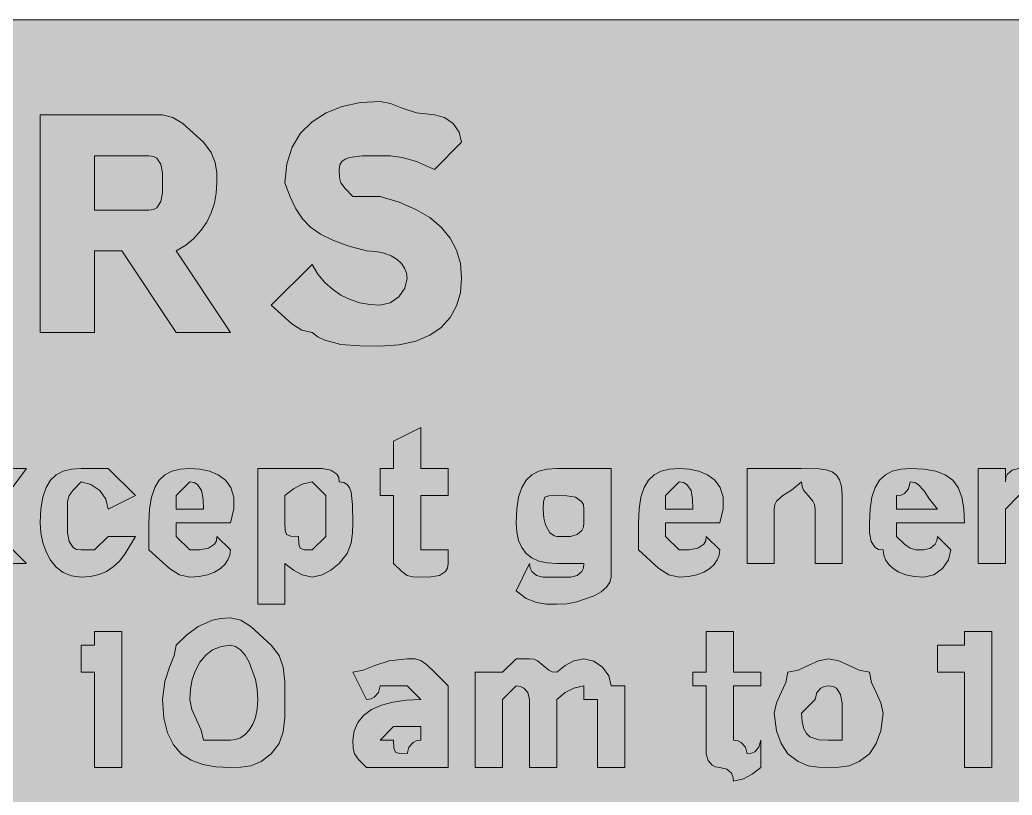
# Model space of a CAD drawing. Header units: metres. Extents: x 9 to 558, y 12 to 259.
# Drawn here: x 366.2 to 453.8, y 190.8 to 259.2 of the extents above; entities that cross this region are included whole.
import ezdxf

# ---------------------------------------------------------------- set-up
doc = ezdxf.new("R2010")
doc.units = ezdxf.units.M
for name, color, linetype, true_color in [('FILL_BLACK_000000', 7, 'Continuous', 0x000000), ('FILL_YELLOW_FFFF00', 7, 'Continuous', 0xffff00), ('STROKE_BLACK_000000', 7, 'Continuous', 0x000000)]:
    doc.layers.add(name, color=color, linetype=linetype, true_color=true_color)

msp = doc.modelspace()

# ---------------------------------------------------------------- hatches: boundary and pattern name
at = {"layer": 'FILL_BLACK_000000', "true_color": 0x000000}
h = msp.add_hatch(color=7, dxfattribs=at)
h.dxf.hatch_style = 1
h.paths.add_polyline_path([(394.43, 245.29), (394.56, 244.8), (394.92, 244.31), (395.61, 243.6), (398.01, 243.6), (399.7, 243.09), (401.16, 242.47), (402.4, 241.74), (403.41, 240.9), (404.2, 239.94), (404.76, 238.87), (405.1, 237.69), (405.21, 236.4), (405.1, 235.11), (404.76, 233.94), (404.2, 232.92), (403.41, 232.05), (402.4, 231.35), (401.16, 230.83), (399.7, 230.51), (398.01, 230.4), (396.23, 230.42), (394.56, 230.55), (393.12, 230.91), (392.51, 231.2), (392.01, 231.6), (391.11, 231.81), (390.21, 232.35), (388.41, 234), (392.01, 237.6), (392.51, 236.76), (393.12, 236.02), (393.8, 235.41), (394.56, 234.9), (395.37, 234.51), (396.23, 234.22), (397.11, 234.06), (398.01, 234), (398.89, 234.21), (399.66, 234.75), (400.2, 235.52), (400.41, 236.4), (400.35, 236.85), (400.18, 237.28), (399.9, 237.69), (399.51, 238.05), (399, 238.36), (398.38, 238.59), (397.65, 238.75), (396.81, 238.8), (395.17, 239.25), (393.83, 239.74), (392.74, 240.28), (391.86, 240.9), (391.15, 241.64), (390.57, 242.51), (390.07, 243.56), (389.61, 244.8), (389.77, 246.49), (390.25, 247.95), (391, 249.19), (392.01, 250.2), (393.24, 250.99), (394.67, 251.55), (396.27, 251.89), (398.01, 252), (398.93, 251.81), (399.96, 251.4), (401.22, 250.99), (402.81, 250.8), (403.69, 250.59), (404.46, 250.05), (405, 249.28), (405.21, 248.4), (402.81, 246), (401.22, 246.69), (399.96, 247.05), (398.93, 247.18), (398.01, 247.2), (396.43, 247.18), (395.31, 247.05), (394.92, 246.91), (394.63, 246.69), (394.47, 246.4), (394.41, 246), (394.43, 245.29)])
h = msp.add_hatch(color=7, dxfattribs=at)
h.dxf.hatch_style = 1
h.paths.add_polyline_path([(368.01, 231.6), (368.01, 250.8), (378.81, 250.8), (379.71, 250.59), (380.61, 250.05), (382.41, 248.4), (383.1, 247.5), (383.46, 246.6), (383.59, 245.7), (383.61, 244.8), (383.55, 243.9), (383.38, 243.02), (383.1, 242.16), (382.71, 241.35), (382.2, 240.59), (381.58, 239.91), (380.85, 239.3), (380.01, 238.8), (384.81, 231.6), (380.01, 231.6), (375.21, 238.8), (372.81, 238.8), (372.81, 231.6), (368.01, 231.6)])
h.paths.add_polyline_path([(378.01, 242.45), (378.3, 242.61), (378.66, 243.15), (378.79, 243.92), (378.81, 244.8), (378.79, 245.68), (378.66, 246.45), (378.3, 246.99), (378.01, 247.15), (377.61, 247.2), (372.81, 247.2), (372.81, 242.4), (377.61, 242.4), (378.01, 242.45)], flags=16)
h = msp.add_hatch(color=7, dxfattribs=at)
h.dxf.hatch_style = 1
h.paths.add_polyline_path([(404.01, 219.6), (404.01, 217.2), (401.61, 217.2), (401.61, 213.6), (401.61, 212.4), (402.81, 212.4), (404.01, 212.4), (404.01, 211.2), (403.96, 210.8), (403.8, 210.51), (403.26, 210.15), (402.49, 210.02), (401.61, 210), (400.9, 210.02), (400.41, 210.15), (399.92, 210.51), (399.21, 211.2), (399.21, 212.4), (399.21, 217.2), (398.01, 217.2), (398.01, 219.6), (399.21, 219.6), (399.21, 222), (401.61, 223.2), (401.61, 219.6), (404.01, 219.6)])
h = msp.add_hatch(color=7, dxfattribs=at)
h.dxf.hatch_style = 1
h.paths.add_polyline_path([(366.81, 219.6), (363.21, 214.8), (366.81, 211.2), (363.21, 211.2), (362.01, 213.6), (360.81, 211.2), (358.41, 211.2), (360.81, 214.8), (358.41, 219.6), (360.81, 219.6), (362.01, 217.2), (363.21, 219.6), (366.81, 219.6)])
h = msp.add_hatch(color=7, dxfattribs=at)
h.dxf.hatch_style = 1
h.paths.add_polyline_path([(374.01, 219.6), (376.41, 217.2), (374.01, 216), (373.8, 216.88), (373.26, 217.65), (372.49, 218.19), (371.61, 218.4), (370.92, 217.69), (370.56, 217.2), (370.43, 216.71), (370.41, 216), (370.41, 214.8), (370.43, 213.92), (370.56, 213.15), (370.92, 212.61), (371.21, 212.45), (371.61, 212.4), (372.81, 212.4), (374.01, 213.6), (376.41, 213.6), (375.49, 212.02), (375, 211.41), (374.46, 210.9), (373.87, 210.51), (373.2, 210.22), (372.46, 210.06), (371.61, 210), (370.77, 210.11), (370.03, 210.41), (369.42, 210.89), (368.91, 211.5), (368.52, 212.23), (368.23, 213.04), (368.07, 213.9), (368.01, 214.8), (368.07, 216.04), (368.23, 217.07), (368.52, 217.9), (368.91, 218.55), (369.42, 219.03), (370.03, 219.36), (370.77, 219.54), (371.61, 219.6), (374.01, 219.6)])
h = msp.add_hatch(color=7, dxfattribs=at)
h.dxf.hatch_style = 1
h.paths.add_polyline_path([(380.01, 213.6), (381.21, 212.4), (382.09, 212.42), (382.86, 212.55), (383.4, 212.91), (383.56, 213.2), (383.61, 213.6), (384.81, 212.4), (384.75, 211.95), (384.58, 211.52), (384.3, 211.11), (383.91, 210.75), (383.4, 210.44), (382.78, 210.21), (382.05, 210.05), (381.21, 210), (380.31, 210.21), (379.41, 210.75), (377.61, 212.4), (377.61, 214.8), (377.67, 216.04), (377.83, 217.07), (378.12, 217.9), (378.51, 218.55), (379.02, 219.03), (379.63, 219.36), (380.37, 219.54), (381.21, 219.6), (382.1, 219.54), (382.95, 219.36), (383.72, 219.03), (384.36, 218.55), (384.83, 217.9), (385.09, 217.07), (385.1, 216.04), (384.81, 214.8), (380.01, 214.8), (380.01, 213.6)])
h.paths.add_polyline_path([(382.39, 216.88), (382.26, 217.65), (381.9, 218.19), (381.61, 218.35), (381.21, 218.4), (380.01, 217.2), (380.01, 216), (382.41, 216), (382.39, 216.88)], flags=16)
h = msp.add_hatch(color=7, dxfattribs=at)
h.dxf.hatch_style = 1
h.paths.add_polyline_path([(395.46, 213), (395.1, 212.1), (394.41, 211.2), (393.66, 210.6), (392.89, 210.19), (392.01, 210), (391.13, 210.19), (390.36, 210.6), (389.61, 211.2), (389.61, 207.6), (387.21, 207.6), (387.21, 219.6), (389.61, 219.6), (392.01, 219.6), (392.89, 219.58), (393.66, 219.45), (394.2, 219.09), (394.36, 218.8), (394.41, 218.4), (394.81, 218.34), (395.1, 218.17), (395.32, 217.89), (395.46, 217.5), (395.59, 216.37), (395.61, 214.8), (395.59, 213.9), (395.46, 213)])
h.paths.add_polyline_path([(393.21, 214.8), (393.21, 216), (393.21, 217.2), (392.01, 218.4), (391.13, 218.21), (390.36, 217.8), (389.61, 217.2), (389.61, 214.8), (389.63, 214.11), (389.76, 213.75), (390.12, 213.62), (390.81, 213.6), (390.83, 212.91), (390.96, 212.55), (391.32, 212.42), (392.01, 212.4), (393.21, 213.6), (393.21, 214.8)], flags=16)
h = msp.add_hatch(color=7, dxfattribs=at)
h.dxf.hatch_style = 1
h.paths.add_polyline_path([(418, 209.12), (417.52, 208.71), (416.91, 208.35), (415.37, 207.81), (414.51, 207.65), (413.61, 207.6), (412.71, 207.62), (411.81, 207.75), (410.91, 208.11), (410.01, 208.8), (411.21, 211.2), (411.26, 210.8), (411.4, 210.51), (411.81, 210.15), (412.41, 210), (414.81, 210), (415.41, 210.15), (415.82, 210.51), (415.96, 210.8), (416.01, 211.2), (414.81, 211.2), (413.61, 211.2), (412.77, 211.26), (412.03, 211.42), (411.42, 211.71), (410.91, 212.1), (410.52, 212.61), (410.23, 213.22), (410.07, 213.96), (410.01, 214.8), (410.07, 216.04), (410.23, 217.07), (410.52, 217.9), (410.91, 218.55), (411.42, 219.03), (412.03, 219.36), (412.77, 219.54), (413.61, 219.6), (416.01, 219.6), (418.41, 219.6), (418.41, 210), (418.3, 209.55), (418, 209.12)])
h.paths.add_polyline_path([(415.8, 216.69), (415.26, 217.05), (414.49, 217.18), (413.61, 217.2), (412.92, 217.18), (412.56, 217.05), (412.43, 216.69), (412.41, 216), (412.46, 215.21), (412.6, 214.61), (413.01, 213.9), (413.42, 213.64), (413.61, 213.6), (414.81, 213.6), (415.41, 213.75), (415.82, 214.11), (415.96, 214.4), (416.01, 214.8), (416.01, 216), (415.96, 216.4), (415.8, 216.69)], flags=16)
h = msp.add_hatch(color=7, dxfattribs=at)
h.dxf.hatch_style = 1
h.paths.add_polyline_path([(423.21, 213.6), (424.41, 212.4), (425.29, 212.42), (426.06, 212.55), (426.6, 212.91), (426.76, 213.2), (426.81, 213.6), (428.01, 212.4), (427.95, 211.95), (427.78, 211.52), (427.5, 211.11), (427.11, 210.75), (426.6, 210.44), (425.98, 210.21), (425.25, 210.05), (424.41, 210), (423.51, 210.21), (422.61, 210.75), (420.81, 212.4), (420.81, 214.8), (420.87, 216.04), (421.03, 217.07), (421.32, 217.9), (421.71, 218.55), (422.22, 219.03), (422.83, 219.36), (423.57, 219.54), (424.41, 219.6), (425.3, 219.54), (426.15, 219.36), (426.92, 219.03), (427.56, 218.55), (428.03, 217.9), (428.29, 217.07), (428.3, 216.04), (428.01, 214.8), (423.21, 214.8), (423.21, 213.6)])
h.paths.add_polyline_path([(425.61, 216), (425.59, 216.88), (425.46, 217.65), (425.1, 218.19), (424.81, 218.35), (424.41, 218.4), (423.21, 217.2), (423.21, 216), (425.61, 216)], flags=16)
h = msp.add_hatch(color=7, dxfattribs=at)
h.dxf.hatch_style = 1
h.paths.add_polyline_path([(436.41, 211.2), (436.41, 216), (436.36, 216.4), (436.22, 216.71), (435.81, 217.2), (435.4, 217.69), (435.26, 218), (435.21, 218.4), (434.33, 217.69), (433.56, 217.2), (433.02, 216.71), (432.86, 216.4), (432.81, 216), (432.81, 211.2), (430.41, 211.2), (430.41, 219.6), (432.81, 219.6), (434.01, 219.6), (435.21, 219.6), (436.78, 219.56), (437.4, 219.47), (437.91, 219.3), (438.3, 219.01), (438.58, 218.59), (438.75, 217.99), (438.81, 217.2), (438.81, 211.2), (436.41, 211.2)])
h = msp.add_hatch(color=7, dxfattribs=at)
h.dxf.hatch_style = 1
h.paths.add_polyline_path([(443.61, 213.6), (444.32, 212.91), (444.81, 212.55), (445.3, 212.42), (446.01, 212.4), (446.61, 212.55), (447.02, 212.91), (447.16, 213.2), (447.21, 213.6), (448.41, 212.4), (448.2, 211.52), (447.66, 210.75), (446.89, 210.21), (446.01, 210), (445.17, 210.05), (444.43, 210.21), (443.82, 210.44), (443.31, 210.75), (442.92, 211.11), (442.63, 211.52), (442.47, 211.95), (442.41, 212.4), (442.01, 212.45), (441.72, 212.61), (441.36, 213.15), (441.23, 213.92), (441.21, 214.8), (441.27, 216.04), (441.43, 217.07), (441.72, 217.9), (442.11, 218.55), (442.62, 219.03), (443.23, 219.36), (443.97, 219.54), (444.81, 219.6), (446.05, 219.54), (447.08, 219.36), (447.91, 219.03), (448.56, 218.55), (449.04, 217.9), (449.37, 217.07), (449.55, 216.04), (449.61, 214.8), (443.61, 214.8), (443.61, 213.6)])
h.paths.add_polyline_path([(446.5, 216.88), (446.01, 217.65), (445.52, 218.19), (445.21, 218.35), (444.81, 218.4), (444.66, 217.8), (444.3, 217.39), (444.01, 217.25), (443.61, 217.2), (443.61, 216), (447.21, 216), (446.5, 216.88)], flags=16)
h = msp.add_hatch(color=7, dxfattribs=at)
h.dxf.hatch_style = 1
h.paths.add_polyline_path([(450.81, 219.6), (453.21, 219.6), (453.21, 218.4), (453.26, 218.8), (453.4, 219.09), (453.81, 219.45), (454.41, 219.6), (456.81, 219.6), (456.81, 217.2), (454.41, 217.2), (453.21, 216), (453.21, 211.2), (450.81, 211.2), (450.81, 219.6)])
h = msp.add_hatch(color=7, dxfattribs=at)
h.dxf.hatch_style = 1
h.paths.add_polyline_path([(389.46, 196.35), (389.1, 195.32), (388.41, 194.4), (387.51, 193.71), (386.61, 193.35), (385.71, 193.22), (384.81, 193.2), (383.52, 193.26), (382.35, 193.46), (381.33, 193.83), (380.46, 194.4), (379.76, 195.19), (379.24, 196.24), (378.92, 197.56), (378.81, 199.2), (379, 200.79), (379.41, 202.05), (379.82, 203.08), (380.01, 204), (380.93, 204.88), (381.96, 205.65), (383.22, 206.19), (383.96, 206.35), (384.81, 206.4), (385.71, 206.19), (386.61, 205.65), (388.41, 204), (389.1, 203.08), (389.46, 202.05), (389.59, 200.79), (389.61, 199.2), (389.59, 197.61), (389.46, 196.35)])
h.paths.add_polyline_path([(387, 200.96), (386.46, 202.5), (386.1, 203.11), (385.69, 203.59), (385.26, 203.89), (384.81, 204), (383.97, 203.89), (383.23, 203.59), (382.62, 203.11), (382.11, 202.5), (381.72, 201.77), (381.43, 200.96), (381.27, 200.1), (381.21, 199.2), (381.4, 198.3), (381.81, 197.4), (382.22, 196.5), (382.41, 195.6), (384.81, 195.6), (385.26, 195.66), (385.69, 195.82), (386.1, 196.11), (386.46, 196.5), (386.77, 197.01), (387, 197.62), (387.16, 198.36), (387.21, 199.2), (387.16, 200.1), (387, 200.96)], flags=16)
h = msp.add_hatch(color=7, dxfattribs=at)
h.dxf.hatch_style = 1
h.paths.add_polyline_path([(375.21, 193.2), (372.81, 193.2), (372.81, 201.6), (371.61, 201.6), (371.61, 204), (372.81, 204), (372.81, 205.2), (375.21, 205.2), (375.21, 193.2)])
h = msp.add_hatch(color=7, dxfattribs=at)
h.dxf.hatch_style = 1
h.paths.add_polyline_path([(431.61, 201.6), (431.61, 200.4), (429.21, 200.4), (429.21, 195.6), (429.61, 195.55), (429.9, 195.41), (430.26, 195), (430.41, 194.4), (430.81, 194.45), (431.1, 194.59), (431.46, 195), (431.61, 195.6), (431.61, 193.2), (430.86, 192.6), (430.09, 192.19), (429.21, 192), (429.16, 192.4), (429.02, 192.69), (428.61, 193.05), (428.01, 193.2), (427.61, 193.25), (427.32, 193.39), (426.96, 193.8), (426.81, 194.4), (426.81, 200.4), (425.61, 200.4), (425.61, 201.6), (426.81, 201.6), (426.81, 205.2), (429.21, 205.2), (429.21, 201.6), (431.61, 201.6)])
h = msp.add_hatch(color=7, dxfattribs=at)
h.dxf.hatch_style = 1
h.paths.add_polyline_path([(452.01, 193.2), (449.61, 193.2), (449.61, 201.6), (447.21, 201.6), (447.21, 204), (448.41, 204), (449.61, 204), (449.61, 205.2), (452.01, 205.2), (452.01, 193.2)])
h = msp.add_hatch(color=7, dxfattribs=at)
h.dxf.hatch_style = 1
h.paths.add_polyline_path([(398.01, 200.4), (397.86, 199.8), (397.5, 199.39), (397.21, 199.25), (396.81, 199.2), (395.61, 201.6), (396.53, 201.79), (397.56, 202.2), (398.82, 202.61), (400.41, 202.8), (401.12, 202.78), (401.61, 202.65), (402.1, 202.29), (402.81, 201.6), (404.01, 200.4), (404.01, 195.6), (404.01, 194.4), (404.01, 193.2), (401.61, 193.2), (399.21, 193.2), (396.81, 193.2), (396.12, 193.91), (395.76, 194.4), (395.63, 194.89), (395.61, 195.6), (395.72, 196.44), (396.04, 197.17), (396.56, 197.79), (397.26, 198.3), (398.13, 198.69), (399.15, 198.97), (400.32, 199.14), (401.61, 199.2), (400.41, 200.4), (398.01, 200.4)])
h.paths.add_polyline_path([(399.23, 194.91), (399.36, 194.55), (399.72, 194.42), (400.41, 194.4), (400.56, 195), (400.92, 195.41), (401.21, 195.55), (401.61, 195.6), (401.61, 196.8), (399.21, 196.8), (398.01, 195.6), (399.21, 195.6), (399.23, 194.91)], flags=16)
h = msp.add_hatch(color=7, dxfattribs=at)
h.dxf.hatch_style = 1
h.paths.add_polyline_path([(415.13, 200.21), (414.36, 199.8), (413.61, 199.2), (413.61, 193.2), (411.21, 193.2), (411.21, 199.2), (411.06, 199.8), (410.7, 200.21), (410.41, 200.35), (410.01, 200.4), (408.81, 199.2), (408.81, 193.2), (406.41, 193.2), (406.41, 201.6), (408.81, 201.6), (410.01, 202.8), (411.21, 202.8), (411.61, 202.75), (411.92, 202.61), (412.41, 202.2), (412.9, 201.79), (413.21, 201.65), (413.61, 201.6), (414.36, 202.2), (415.13, 202.61), (416.01, 202.8), (416.89, 202.59), (417.66, 202.05), (418.2, 201.28), (418.41, 200.4), (419.61, 200.4), (419.61, 199.2), (419.61, 193.2), (417.21, 193.2), (417.21, 199.2), (416.01, 199.2), (416.01, 200.4), (415.13, 200.21)])
h = msp.add_hatch(color=7, dxfattribs=at)
h.dxf.hatch_style = 1
h.paths.add_polyline_path([(441.81, 195.3), (441.21, 194.4), (440.31, 193.71), (439.41, 193.35), (438.51, 193.22), (437.61, 193.2), (436.71, 193.22), (435.81, 193.35), (434.91, 193.71), (434.01, 194.4), (433.41, 195.3), (433, 196.42), (432.81, 198), (433, 198.9), (433.41, 199.8), (433.82, 200.7), (434.01, 201.6), (434.91, 201.79), (435.81, 202.2), (436.71, 202.61), (437.61, 202.8), (438.51, 202.61), (439.41, 202.2), (440.31, 201.79), (441.21, 201.6), (441.4, 200.7), (441.81, 199.8), (442.22, 198.9), (442.41, 198), (442.22, 196.42), (441.81, 195.3)])
h.paths.add_polyline_path([(438.66, 199.65), (438.3, 200.19), (438.01, 200.35), (437.61, 200.4), (437.21, 200.35), (436.92, 200.21), (436.56, 199.8), (436.41, 199.2), (435.21, 198), (435.26, 197.21), (435.42, 196.61), (435.65, 196.19), (435.96, 195.9), (436.73, 195.64), (437.61, 195.6), (438.81, 195.6), (438.81, 198), (438.79, 198.88), (438.66, 199.65)], flags=16)
at = {"layer": 'FILL_YELLOW_FFFF00', "true_color": 0xffff00}
h = msp.add_hatch(color=7, dxfattribs=at)
h.dxf.hatch_style = 1
h.paths.add_polyline_path([(552.02, 259.18), (553.41, 259.05), (554.8, 258.69), (556.41, 258), (557.1, 256.39), (557.46, 255), (557.59, 253.61), (557.61, 252), (557.61, 19.2), (557.61, 15.6), (557.01, 14.85), (556.6, 14.08), (556.41, 13.2), (554.8, 12.51), (553.41, 12.15), (552.02, 12.02), (550.41, 12), (16.41, 12), (14.01, 12), (13.13, 12.19), (12.36, 12.6), (11.61, 13.2), (10.22, 14.81), (9.8, 15.52), (9.51, 16.2), (9.25, 17.59), (9.21, 19.2), (9.21, 252), (9.21, 255.6), (9.61, 255.65), (9.92, 255.81), (10.41, 256.35), (10.9, 257.12), (11.61, 258), (12.36, 258.6), (13.13, 259.01), (14.01, 259.2), (16.41, 259.2), (550.41, 259.2), (552.02, 259.18)])

# ---------------------------------------------------------------- linework, layer by layer
at = {"layer": 'FILL_BLACK_000000', "lineweight": 0, "true_color": 0x000000}
for points in [[(394.43, 245.29), (394.56, 244.8), (394.92, 244.31), (395.61, 243.6), (398.01, 243.6), (399.7, 243.09), (401.16, 242.47), (402.4, 241.74), (403.41, 240.9), (404.2, 239.94), (404.76, 238.87), (405.1, 237.69), (405.21, 236.4), (405.1, 235.11), (404.76, 233.94), (404.2, 232.92), (403.41, 232.05), (402.4, 231.35), (401.16, 230.83), (399.7, 230.51), (398.01, 230.4), (396.23, 230.42), (394.56, 230.55), (393.12, 230.91), (392.51, 231.2), (392.01, 231.6), (391.11, 231.81), (390.21, 232.35), (388.41, 234), (392.01, 237.6), (392.51, 236.76), (393.12, 236.02), (393.8, 235.41), (394.56, 234.9), (395.37, 234.51), (396.23, 234.22), (397.11, 234.06), (398.01, 234), (398.89, 234.21), (399.66, 234.75), (400.2, 235.52), (400.41, 236.4), (400.35, 236.85), (400.18, 237.28), (399.9, 237.69), (399.51, 238.05), (399, 238.36), (398.38, 238.59), (397.65, 238.75), (396.81, 238.8), (395.17, 239.25), (393.83, 239.74), (392.74, 240.28), (391.86, 240.9), (391.15, 241.64), (390.57, 242.51), (390.07, 243.56), (389.61, 244.8), (389.77, 246.49), (390.25, 247.95), (391, 249.19), (392.01, 250.2), (393.24, 250.99), (394.67, 251.55), (396.27, 251.89), (398.01, 252), (398.93, 251.81), (399.96, 251.4), (401.22, 250.99), (402.81, 250.8), (403.69, 250.59), (404.46, 250.05), (405, 249.28), (405.21, 248.4), (402.81, 246), (401.22, 246.69), (399.96, 247.05), (398.93, 247.18), (398.01, 247.2), (396.43, 247.18), (395.31, 247.05), (394.92, 246.91), (394.63, 246.69), (394.47, 246.4), (394.41, 246)], [(368.01, 231.6), (368.01, 250.8), (378.81, 250.8), (379.71, 250.59), (380.61, 250.05), (382.41, 248.4), (383.1, 247.5), (383.46, 246.6), (383.59, 245.7), (383.61, 244.8), (383.55, 243.9), (383.38, 243.02), (383.1, 242.16), (382.71, 241.35), (382.2, 240.59), (381.58, 239.91), (380.85, 239.3), (380.01, 238.8), (384.81, 231.6), (380.01, 231.6), (375.21, 238.8), (372.81, 238.8), (372.81, 231.6)], [(378.01, 242.45), (378.3, 242.61), (378.66, 243.15), (378.79, 243.92), (378.81, 244.8), (378.79, 245.68), (378.66, 246.45), (378.3, 246.99), (378.01, 247.15), (377.61, 247.2), (372.81, 247.2), (372.81, 242.4), (377.61, 242.4)], [(404.01, 219.6), (404.01, 217.2), (401.61, 217.2), (401.61, 213.6), (401.61, 212.4), (402.81, 212.4), (404.01, 212.4), (404.01, 211.2), (403.96, 210.8), (403.8, 210.51), (403.26, 210.15), (402.49, 210.02), (401.61, 210), (400.9, 210.02), (400.41, 210.15), (399.92, 210.51), (399.21, 211.2), (399.21, 212.4), (399.21, 217.2), (398.01, 217.2), (398.01, 219.6), (399.21, 219.6), (399.21, 222), (401.61, 223.2), (401.61, 219.6)], [(366.81, 219.6), (363.21, 214.8), (366.81, 211.2), (363.21, 211.2), (362.01, 213.6), (360.81, 211.2), (358.41, 211.2), (360.81, 214.8), (358.41, 219.6), (360.81, 219.6), (362.01, 217.2), (363.21, 219.6)], [(374.01, 219.6), (376.41, 217.2), (374.01, 216), (373.8, 216.88), (373.26, 217.65), (372.49, 218.19), (371.61, 218.4), (370.92, 217.69), (370.56, 217.2), (370.43, 216.71), (370.41, 216), (370.41, 214.8), (370.43, 213.92), (370.56, 213.15), (370.92, 212.61), (371.21, 212.45), (371.61, 212.4), (372.81, 212.4), (374.01, 213.6), (376.41, 213.6), (375.49, 212.02), (375, 211.41), (374.46, 210.9), (373.87, 210.51), (373.2, 210.22), (372.46, 210.06), (371.61, 210), (370.77, 210.11), (370.03, 210.41), (369.42, 210.89), (368.91, 211.5), (368.52, 212.23), (368.23, 213.04), (368.07, 213.9), (368.01, 214.8), (368.07, 216.04), (368.23, 217.07), (368.52, 217.9), (368.91, 218.55), (369.42, 219.03), (370.03, 219.36), (370.77, 219.54), (371.61, 219.6)], [(380.01, 213.6), (381.21, 212.4), (382.09, 212.42), (382.86, 212.55), (383.4, 212.91), (383.56, 213.2), (383.61, 213.6), (384.81, 212.4), (384.75, 211.95), (384.58, 211.52), (384.3, 211.11), (383.91, 210.75), (383.4, 210.44), (382.78, 210.21), (382.05, 210.05), (381.21, 210), (380.31, 210.21), (379.41, 210.75), (377.61, 212.4), (377.61, 214.8), (377.67, 216.04), (377.83, 217.07), (378.12, 217.9), (378.51, 218.55), (379.02, 219.03), (379.63, 219.36), (380.37, 219.54), (381.21, 219.6), (382.1, 219.54), (382.95, 219.36), (383.72, 219.03), (384.36, 218.55), (384.83, 217.9), (385.09, 217.07), (385.1, 216.04), (384.81, 214.8), (380.01, 214.8)], [(395.46, 213), (395.1, 212.1), (394.41, 211.2), (393.66, 210.6), (392.89, 210.19), (392.01, 210), (391.13, 210.19), (390.36, 210.6), (389.61, 211.2), (389.61, 207.6), (387.21, 207.6), (387.21, 219.6), (389.61, 219.6), (392.01, 219.6), (392.89, 219.58), (393.66, 219.45), (394.2, 219.09), (394.36, 218.8), (394.41, 218.4), (394.81, 218.34), (395.1, 218.17), (395.32, 217.89), (395.46, 217.5), (395.59, 216.37), (395.61, 214.8), (395.59, 213.9)], [(418, 209.12), (417.52, 208.71), (416.91, 208.35), (415.37, 207.81), (414.51, 207.65), (413.61, 207.6), (412.71, 207.62), (411.81, 207.75), (410.91, 208.11), (410.01, 208.8), (411.21, 211.2), (411.26, 210.8), (411.4, 210.51), (411.81, 210.15), (412.41, 210), (414.81, 210), (415.41, 210.15), (415.82, 210.51), (415.96, 210.8), (416.01, 211.2), (414.81, 211.2), (413.61, 211.2), (412.77, 211.26), (412.03, 211.42), (411.42, 211.71), (410.91, 212.1), (410.52, 212.61), (410.23, 213.22), (410.07, 213.96), (410.01, 214.8), (410.07, 216.04), (410.23, 217.07), (410.52, 217.9), (410.91, 218.55), (411.42, 219.03), (412.03, 219.36), (412.77, 219.54), (413.61, 219.6), (416.01, 219.6), (418.41, 219.6), (418.41, 210), (418.3, 209.55)], [(423.21, 213.6), (424.41, 212.4), (425.29, 212.42), (426.06, 212.55), (426.6, 212.91), (426.76, 213.2), (426.81, 213.6), (428.01, 212.4), (427.95, 211.95), (427.78, 211.52), (427.5, 211.11), (427.11, 210.75), (426.6, 210.44), (425.98, 210.21), (425.25, 210.05), (424.41, 210), (423.51, 210.21), (422.61, 210.75), (420.81, 212.4), (420.81, 214.8), (420.87, 216.04), (421.03, 217.07), (421.32, 217.9), (421.71, 218.55), (422.22, 219.03), (422.83, 219.36), (423.57, 219.54), (424.41, 219.6), (425.3, 219.54), (426.15, 219.36), (426.92, 219.03), (427.56, 218.55), (428.03, 217.9), (428.29, 217.07), (428.3, 216.04), (428.01, 214.8), (423.21, 214.8)], [(436.41, 211.2), (436.41, 216), (436.36, 216.4), (436.22, 216.71), (435.81, 217.2), (435.4, 217.69), (435.26, 218), (435.21, 218.4), (434.33, 217.69), (433.56, 217.2), (433.02, 216.71), (432.86, 216.4), (432.81, 216), (432.81, 211.2), (430.41, 211.2), (430.41, 219.6), (432.81, 219.6), (434.01, 219.6), (435.21, 219.6), (436.78, 219.56), (437.4, 219.47), (437.91, 219.3), (438.3, 219.01), (438.58, 218.59), (438.75, 217.99), (438.81, 217.2), (438.81, 211.2)], [(443.61, 213.6), (444.32, 212.91), (444.81, 212.55), (445.3, 212.42), (446.01, 212.4), (446.61, 212.55), (447.02, 212.91), (447.16, 213.2), (447.21, 213.6), (448.41, 212.4), (448.2, 211.52), (447.66, 210.75), (446.89, 210.21), (446.01, 210), (445.17, 210.05), (444.43, 210.21), (443.82, 210.44), (443.31, 210.75), (442.92, 211.11), (442.63, 211.52), (442.47, 211.95), (442.41, 212.4), (442.01, 212.45), (441.72, 212.61), (441.36, 213.15), (441.23, 213.92), (441.21, 214.8), (441.27, 216.04), (441.43, 217.07), (441.72, 217.9), (442.11, 218.55), (442.62, 219.03), (443.23, 219.36), (443.97, 219.54), (444.81, 219.6), (446.05, 219.54), (447.08, 219.36), (447.91, 219.03), (448.56, 218.55), (449.04, 217.9), (449.37, 217.07), (449.55, 216.04), (449.61, 214.8), (443.61, 214.8)], [(450.81, 219.6), (453.21, 219.6), (453.21, 218.4), (453.26, 218.8), (453.4, 219.09), (453.81, 219.45), (454.41, 219.6), (456.81, 219.6), (456.81, 217.2), (454.41, 217.2), (453.21, 216), (453.21, 211.2), (450.81, 211.2)], [(382.39, 216.88), (382.26, 217.65), (381.9, 218.19), (381.61, 218.35), (381.21, 218.4), (380.01, 217.2), (380.01, 216), (382.41, 216)], [(393.21, 214.8), (393.21, 216), (393.21, 217.2), (392.01, 218.4), (391.13, 218.21), (390.36, 217.8), (389.61, 217.2), (389.61, 214.8), (389.63, 214.11), (389.76, 213.75), (390.12, 213.62), (390.81, 213.6), (390.83, 212.91), (390.96, 212.55), (391.32, 212.42), (392.01, 212.4), (393.21, 213.6)], [(425.61, 216), (425.59, 216.88), (425.46, 217.65), (425.1, 218.19), (424.81, 218.35), (424.41, 218.4), (423.21, 217.2), (423.21, 216)], [(446.5, 216.88), (446.01, 217.65), (445.52, 218.19), (445.21, 218.35), (444.81, 218.4), (444.66, 217.8), (444.3, 217.39), (444.01, 217.25), (443.61, 217.2), (443.61, 216), (447.21, 216)], [(415.8, 216.69), (415.26, 217.05), (414.49, 217.18), (413.61, 217.2), (412.92, 217.18), (412.56, 217.05), (412.43, 216.69), (412.41, 216), (412.46, 215.21), (412.6, 214.61), (413.01, 213.9), (413.42, 213.64), (413.61, 213.6), (414.81, 213.6), (415.41, 213.75), (415.82, 214.11), (415.96, 214.4), (416.01, 214.8), (416.01, 216), (415.96, 216.4)], [(389.46, 196.35), (389.1, 195.32), (388.41, 194.4), (387.51, 193.71), (386.61, 193.35), (385.71, 193.22), (384.81, 193.2), (383.52, 193.26), (382.35, 193.46), (381.33, 193.83), (380.46, 194.4), (379.76, 195.19), (379.24, 196.24), (378.92, 197.56), (378.81, 199.2), (379, 200.79), (379.41, 202.05), (379.82, 203.08), (380.01, 204), (380.93, 204.88), (381.96, 205.65), (383.22, 206.19), (383.96, 206.35), (384.81, 206.4), (385.71, 206.19), (386.61, 205.65), (388.41, 204), (389.1, 203.08), (389.46, 202.05), (389.59, 200.79), (389.61, 199.2), (389.59, 197.61)], [(375.21, 193.2), (372.81, 193.2), (372.81, 201.6), (371.61, 201.6), (371.61, 204), (372.81, 204), (372.81, 205.2), (375.21, 205.2)], [(431.61, 201.6), (431.61, 200.4), (429.21, 200.4), (429.21, 195.6), (429.61, 195.55), (429.9, 195.41), (430.26, 195), (430.41, 194.4), (430.81, 194.45), (431.1, 194.59), (431.46, 195), (431.61, 195.6), (431.61, 193.2), (430.86, 192.6), (430.09, 192.19), (429.21, 192), (429.16, 192.4), (429.02, 192.69), (428.61, 193.05), (428.01, 193.2), (427.61, 193.25), (427.32, 193.39), (426.96, 193.8), (426.81, 194.4), (426.81, 200.4), (425.61, 200.4), (425.61, 201.6), (426.81, 201.6), (426.81, 205.2), (429.21, 205.2), (429.21, 201.6)], [(452.01, 193.2), (449.61, 193.2), (449.61, 201.6), (447.21, 201.6), (447.21, 204), (448.41, 204), (449.61, 204), (449.61, 205.2), (452.01, 205.2)], [(387, 200.96), (386.46, 202.5), (386.1, 203.11), (385.69, 203.59), (385.26, 203.89), (384.81, 204), (383.97, 203.89), (383.23, 203.59), (382.62, 203.11), (382.11, 202.5), (381.72, 201.77), (381.43, 200.96), (381.27, 200.1), (381.21, 199.2), (381.4, 198.3), (381.81, 197.4), (382.22, 196.5), (382.41, 195.6), (384.81, 195.6), (385.26, 195.66), (385.69, 195.82), (386.1, 196.11), (386.46, 196.5), (386.77, 197.01), (387, 197.62), (387.16, 198.36), (387.21, 199.2), (387.16, 200.1)], [(398.01, 200.4), (397.86, 199.8), (397.5, 199.39), (397.21, 199.25), (396.81, 199.2), (395.61, 201.6), (396.53, 201.79), (397.56, 202.2), (398.82, 202.61), (400.41, 202.8), (401.12, 202.78), (401.61, 202.65), (402.1, 202.29), (402.81, 201.6), (404.01, 200.4), (404.01, 195.6), (404.01, 194.4), (404.01, 193.2), (401.61, 193.2), (399.21, 193.2), (396.81, 193.2), (396.12, 193.91), (395.76, 194.4), (395.63, 194.89), (395.61, 195.6), (395.72, 196.44), (396.04, 197.17), (396.56, 197.79), (397.26, 198.3), (398.13, 198.69), (399.15, 198.97), (400.32, 199.14), (401.61, 199.2), (400.41, 200.4)], [(415.13, 200.21), (414.36, 199.8), (413.61, 199.2), (413.61, 193.2), (411.21, 193.2), (411.21, 199.2), (411.06, 199.8), (410.7, 200.21), (410.41, 200.35), (410.01, 200.4), (408.81, 199.2), (408.81, 193.2), (406.41, 193.2), (406.41, 201.6), (408.81, 201.6), (410.01, 202.8), (411.21, 202.8), (411.61, 202.75), (411.92, 202.61), (412.41, 202.2), (412.9, 201.79), (413.21, 201.65), (413.61, 201.6), (414.36, 202.2), (415.13, 202.61), (416.01, 202.8), (416.89, 202.59), (417.66, 202.05), (418.2, 201.28), (418.41, 200.4), (419.61, 200.4), (419.61, 199.2), (419.61, 193.2), (417.21, 193.2), (417.21, 199.2), (416.01, 199.2), (416.01, 200.4)], [(441.81, 195.3), (441.21, 194.4), (440.31, 193.71), (439.41, 193.35), (438.51, 193.22), (437.61, 193.2), (436.71, 193.22), (435.81, 193.35), (434.91, 193.71), (434.01, 194.4), (433.41, 195.3), (433, 196.42), (432.81, 198), (433, 198.9), (433.41, 199.8), (433.82, 200.7), (434.01, 201.6), (434.91, 201.79), (435.81, 202.2), (436.71, 202.61), (437.61, 202.8), (438.51, 202.61), (439.41, 202.2), (440.31, 201.79), (441.21, 201.6), (441.4, 200.7), (441.81, 199.8), (442.22, 198.9), (442.41, 198), (442.22, 196.42)], [(438.66, 199.65), (438.3, 200.19), (438.01, 200.35), (437.61, 200.4), (437.21, 200.35), (436.92, 200.21), (436.56, 199.8), (436.41, 199.2), (435.21, 198), (435.26, 197.21), (435.42, 196.61), (435.65, 196.19), (435.96, 195.9), (436.73, 195.64), (437.61, 195.6), (438.81, 195.6), (438.81, 198), (438.79, 198.88)], [(399.23, 194.91), (399.36, 194.55), (399.72, 194.42), (400.41, 194.4), (400.56, 195), (400.92, 195.41), (401.21, 195.55), (401.61, 195.6), (401.61, 196.8), (399.21, 196.8), (398.01, 195.6), (399.21, 195.6)]]:
    msp.add_lwpolyline(points, close=True, dxfattribs=at)
at = {"layer": 'FILL_YELLOW_FFFF00', "lineweight": 0, "true_color": 0xffff00}
msp.add_lwpolyline([(16.41, 259.2), (550.41, 259.2), (552.02, 259.18), (553.41, 259.05), (554.8, 258.69), (556.41, 258), (557.1, 256.39), (557.46, 255), (557.59, 253.61), (557.61, 252), (557.61, 19.2), (557.61, 15.6), (557.01, 14.85), (556.6, 14.08), (556.41, 13.2), (554.8, 12.51), (553.41, 12.15), (552.02, 12.02), (550.41, 12), (16.41, 12)], dxfattribs=at)
at = {"layer": 'STROKE_BLACK_000000', "lineweight": 0, "true_color": 0x000000}
msp.add_lwpolyline([(400.61, 201.44), (400.61, 201.44)], dxfattribs=at)

doc.saveas('drawing.dxf')
